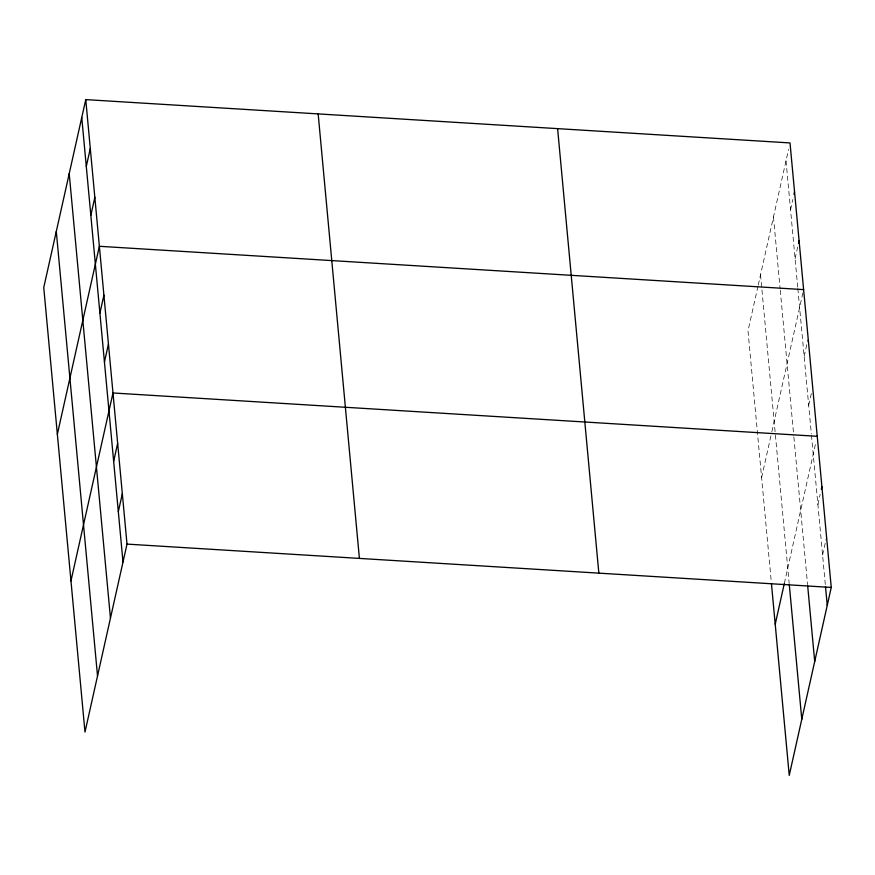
<?xml version="1.0" encoding="UTF-8"?>
<svg xmlns="http://www.w3.org/2000/svg" width="875" height="875" viewBox="0 0 875 875"><rect width="100%" height="100%" fill="white"/><g stroke="black" fill="none" stroke-linecap="round" stroke-linejoin="round"><path stroke-width="0.66" stroke-dasharray="4.38 3.28" d="M757.98 286.256L747.994 330.892L771.312 582.159M758.264 284.977L788.583 149.33M790.541 209.737L792.837 199.5M795.08 258.639L797.65 247.122M761.611 477.575L771.586 432.939M771.87 431.659L803.337 290.894M804.158 356.431L807.866 339.795M808.686 405.322L811.552 392.525M784.339 583.45L815.795 442.706M817.895 504.591L820.181 494.364M822.577 554.969L826.295 538.344M786.012 160.847L797.727 287.153M797.847 288.52L811.333 433.847M811.464 435.203L825.398 585.462M773.467 216.956L780.139 288.947M780.27 290.303L793.756 435.63M793.877 436.986L807.57 584.577M760.539 274.772L789.108 582.728"/><path stroke-width="1.31" d="M85.761 99.608L43.75 287.558L84.984 732.069L127.006 544.108L85.761 99.608L790.016 142.931L831.25 587.442L789.239 775.392L771.433 583.516M86.297 166.414L90.3 148.498M90.836 215.305L94.839 197.4M57.356 434.252L99.367 246.291L803.622 289.614M99.903 313.097L103.906 295.192M104.442 361.998L108.445 344.083M70.962 580.934L112.984 392.973L817.228 436.308M113.652 461.267L117.655 443.352M118.322 511.645L122.325 493.73M793.975 194.381L794.544 191.822M798.514 243.283L799.083 240.723M775.217 624.269L784.339 583.45M821.33 489.245L821.898 486.686M127.006 544.108L831.25 587.442M825.519 586.786L827.247 605.347M807.691 585.9L814.702 661.467M789.239 584.062L801.784 719.283M557.605 128.636L598.85 573.136M318.161 113.903L359.406 558.403M81.758 117.523L122.992 562.023M69.213 173.633L110.458 618.144M56.295 231.448L97.53 675.959"/></g></svg>
